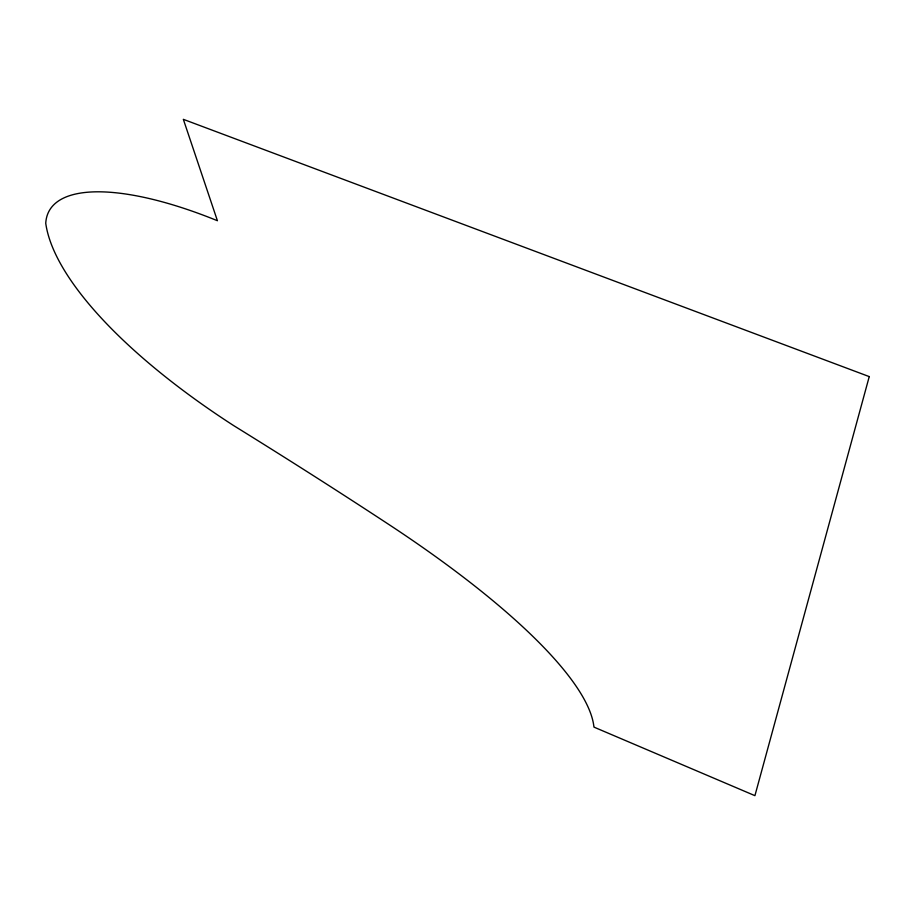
<?xml version="1.0" encoding="UTF-8"?>
<svg xmlns="http://www.w3.org/2000/svg" width="915" height="915" viewBox="0 0 915 915"><rect width="100%" height="100%" fill="white"/><g stroke="black" fill="none" stroke-linecap="round" stroke-linejoin="round"><path stroke-width="1.37" d="M869.25 376.603L754.921 795.661L593.938 727.105A452.124 109.606 27.7 0 0 393.359 527.452A1394.883 235.075 28.8 0 0 233.622 425.567A363.324 127.254 27.6 0 1 45.75 223.306A226.302 76.986 28.9 0 1 217.415 220.721L183.343 119.339L869.25 376.603"/></g></svg>
